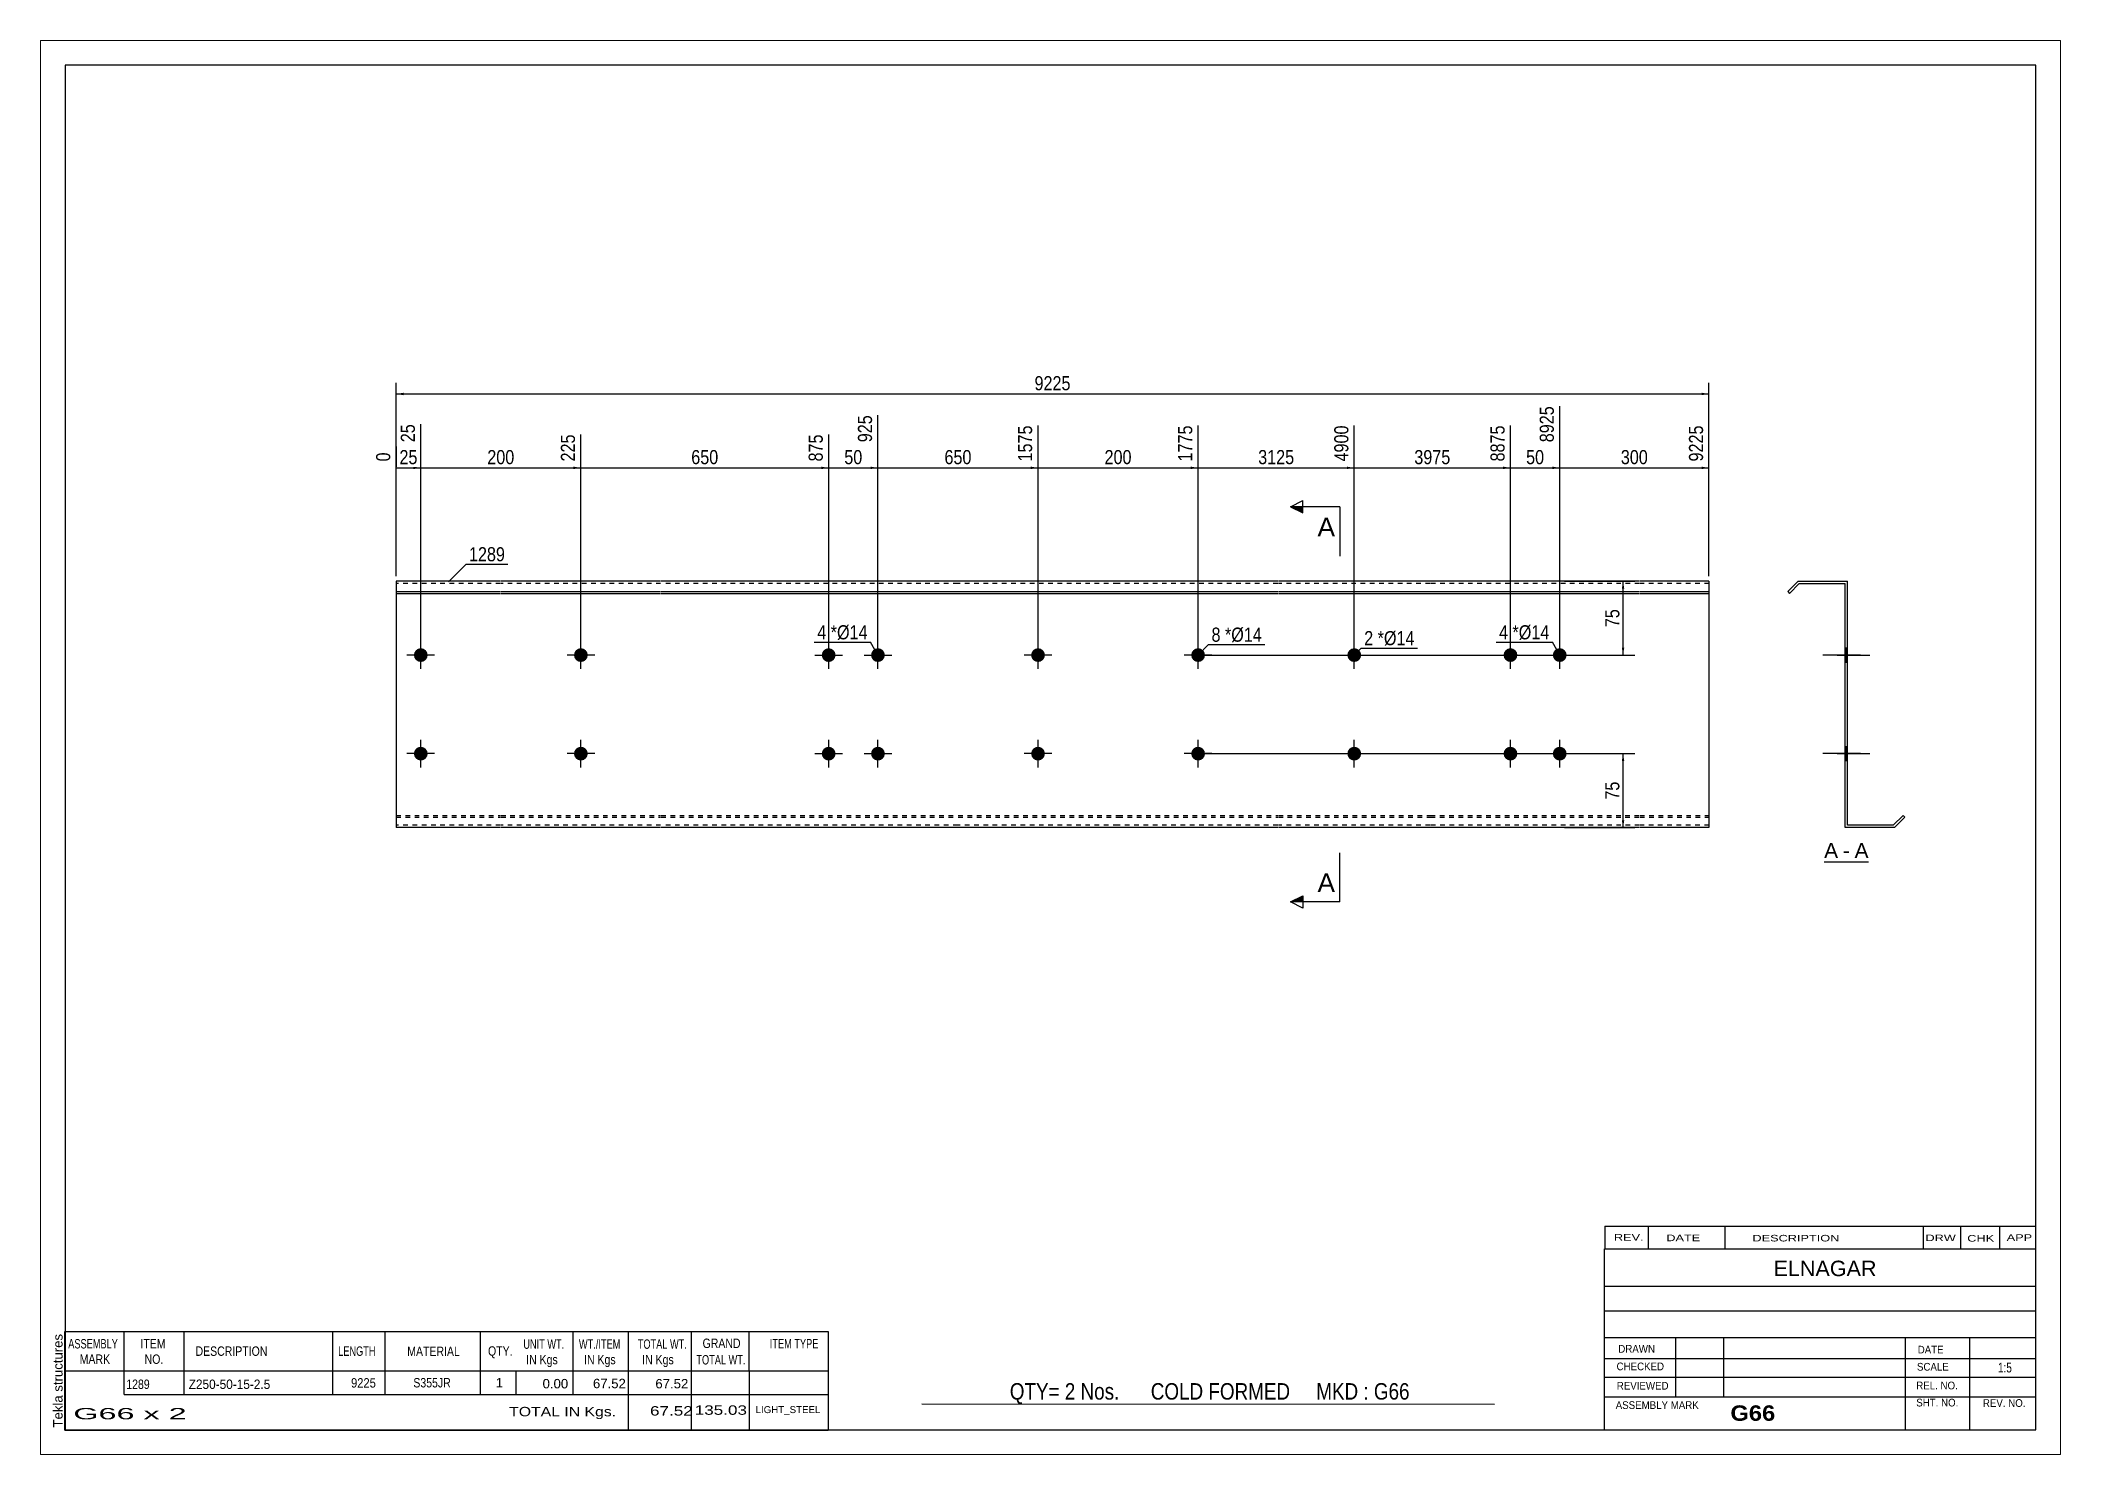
# Paper-space layout 'Layout1' of a CAD drawing. Header units: millimetres. Extents: x 0 to 410, y 0 to 287.
# The model-space entities are those that its viewports show. They can reach past a viewport. Long polylines and large blocks are cut down to what shows.
import ezdxf

# ---------------------------------------------------------------- set-up
doc = ezdxf.new("R2010")
doc.units = ezdxf.units.MM
doc.linetypes.add('DXK_LINE_DOT1', pattern=[1.8814, 0.9407, -0.9407])
doc.layers.add('Viewport layer', color=7, linetype='Continuous', plot=False)
doc.styles.add('Arial', font='ARIAL.TTF', dxfattribs={"height": 0.2})
doc.styles.add('Arial Bold', font='ARIALBD.TTF', dxfattribs={"height": 0.2})
doc.styles.add('Arial Narrow', font='ARIALN.TTF', dxfattribs={"height": 0.2})

# ---------------------------------------------------------------- blocks, each defined once
blk = doc.blocks.new('Unknown-627006496-1613')
at = {"color": 5, "linetype": 'Continuous'}
for p, q in [((332.8, 129.75), (-67.2, 129.75)), ((-67.2, 129.75), (-67.2, -147.25)), ((332.8, -147.25), (332.8, 129.75)), ((-67.2, -147.25), (332.8, -147.25))]:
    blk.add_line(p, q, dxfattribs=at)
at = {"color": 174, "linetype": 'Continuous', "style": 'Arial'}
blk.add_text('Tekla structures', height=1.9102, rotation=90, dxfattribs=at).set_placement((-67.7, -146.75))
blk = doc.blocks.new('Unknown-627006496-12 - 1231')
at = {"color": 7, "linetype": 'Continuous'}
blk.add_line((289.8, -31.95), (298.83, -31.95), dxfattribs=at)
at = {"color": 0, "linetype": 'Continuous'}
blk.add_wipeout([(292.64, -31.2), (292.64, -28), (289.8, -28), (289.8, -31.2)], dxfattribs=at)
blk.add_wipeout([(295.02, -31.2), (295.02, -28), (293.6, -28), (293.6, -31.2)], dxfattribs=at)
at = {"color": 96, "linetype": 'Continuous', "style": 'Arial'}
blk.add_text('A', height=3.06, dxfattribs=at).set_placement((289.8, -31.2))
at = {"color": 0, "linetype": 'Continuous'}
blk.add_wipeout([(298.83, -31.2), (298.83, -28), (295.98, -28), (295.98, -31.2)], dxfattribs=at)
at = {"color": 96, "linetype": 'Continuous', "style": 'Arial'}
for s, p in [('A', (295.98, -31.2)), ('-', (293.6, -31.2))]:
    blk.add_text(s, height=3.06, dxfattribs=at).set_placement(p)
blk = doc.blocks.new('Bolt-627006496-1223 - 1203')
at = {"linetype": 'Continuous'}
for points in [[(3.6, -10, -1), (6.4, -10, -1)], [(161.36, -10, -1), (164.16, -10, -1)]]:
    blk.add_hatch(color=3, dxfattribs=at).paths.add_polyline_path(points)
at = {"color": 3, "linetype": 'Continuous'}
for p, q in [((5, -12.8), (5, -7.2)), ((162.76, -12.8), (162.76, -7.2)), ((7.8, -10), (2.2, -10)), ((165.56, -10), (159.96, -10))]:
    blk.add_line(p, q, dxfattribs=at)
blk = doc.blocks.new('Part-627006496-1218 - 1203')
at = {"color": 2, "linetype": 'Continuous'}
for p, q in [((0, 25), (0, -25)), ((21.19, 25), (0, 25)), ((53.68, 25), (21.29, 25)), ((113.98, 25), (53.78, 25)), ((146.46, 25), (114.08, 25)), ((178.95, 25), (146.56, 25)), ((209.85, 25), (179.05, 25)), ((252.34, 25), (209.95, 25)), ((266.44, 25), (252.44, 25)), ((266.44, 25), (266.44, -25)), ((0, 22.88), (21.19, 22.88)), ((0, 22.53), (21.19, 22.53)), ((21.29, 22.88), (53.68, 22.88)), ((21.29, 22.53), (53.68, 22.53)), ((53.78, 22.88), (113.98, 22.88)), ((53.78, 22.53), (113.98, 22.53)), ((114.08, 22.88), (146.46, 22.88)), ((114.08, 22.53), (146.46, 22.53)), ((146.56, 22.88), (178.95, 22.88)), ((146.56, 22.53), (178.95, 22.53)), ((179.05, 22.88), (209.85, 22.88)), ((179.05, 22.53), (209.85, 22.53)), ((209.95, 22.88), (252.34, 22.88)), ((209.95, 22.53), (252.34, 22.53)), ((252.44, 22.88), (266.44, 22.88)), ((252.44, 22.53), (266.44, 22.53)), ((21.19, -25), (0, -25)), ((53.68, -25), (21.29, -25)), ((113.98, -25), (53.78, -25)), ((146.46, -25), (114.08, -25)), ((178.95, -25), (146.56, -25)), ((209.85, -25), (179.05, -25)), ((252.34, -25), (209.95, -25)), ((266.44, -25), (252.44, -25))]:
    blk.add_line(p, q, dxfattribs=at)
at = {"color": 7, "linetype": 'DXK_LINE_DOT1'}
for p, q in [((21.19, 24.5), (0, 24.5)), ((53.68, 24.5), (21.29, 24.5)), ((113.98, 24.5), (53.78, 24.5)), ((146.46, 24.5), (114.08, 24.5)), ((178.95, 24.5), (146.56, 24.5)), ((209.85, 24.5), (179.05, 24.5)), ((252.34, 24.5), (209.95, 24.5)), ((266.44, 24.5), (252.44, 24.5)), ((0, -22.53), (21.19, -22.53)), ((0, -22.88), (21.19, -22.88)), ((21.19, -24.5), (0, -24.5)), ((21.29, -22.53), (53.68, -22.53)), ((21.29, -22.88), (53.68, -22.88)), ((53.68, -24.5), (21.29, -24.5)), ((53.78, -22.53), (113.98, -22.53)), ((53.78, -22.88), (113.98, -22.88)), ((113.98, -24.5), (53.78, -24.5)), ((114.08, -22.53), (146.46, -22.53)), ((114.08, -22.88), (146.46, -22.88)), ((146.46, -24.5), (114.08, -24.5)), ((146.56, -22.53), (178.95, -22.53)), ((146.56, -22.88), (178.95, -22.88)), ((178.95, -24.5), (146.56, -24.5)), ((179.05, -22.53), (209.85, -22.53)), ((179.05, -22.88), (209.85, -22.88)), ((209.85, -24.5), (179.05, -24.5)), ((209.95, -22.53), (252.34, -22.53)), ((209.95, -22.88), (252.34, -22.88)), ((252.34, -24.5), (209.95, -24.5)), ((252.44, -22.53), (266.44, -22.53)), ((252.44, -22.88), (266.44, -22.88)), ((266.44, -24.5), (252.44, -24.5))]:
    blk.add_line(p, q, dxfattribs=at)
blk = doc.blocks.new('Bolt-627006496-1219 - 1203')
at = {"linetype": 'Continuous'}
for points in [[(86.38, 10, -1), (89.18, 10, -1)], [(96.38, 10, -1), (99.18, 10, -1)], [(86.38, -10, -1), (89.18, -10, -1)], [(96.38, -10, -1), (99.18, -10, -1)]]:
    blk.add_hatch(color=3, dxfattribs=at).paths.add_polyline_path(points)
at = {"color": 3, "linetype": 'Continuous'}
for p, q in [((87.78, 7.2), (87.78, 12.8)), ((97.78, 7.2), (97.78, 12.8)), ((84.98, 10), (90.58, 10)), ((94.98, 10), (100.58, 10)), ((87.78, -12.8), (87.78, -7.2)), ((97.78, -12.8), (97.78, -7.2)), ((84.98, -10), (90.58, -10)), ((94.98, -10), (100.58, -10))]:
    blk.add_line(p, q, dxfattribs=at)
blk = doc.blocks.new('Bolt-627006496-1220 - 1203')
at = {"linetype": 'Continuous'}
for points in [[(36.09, 10, -1), (38.89, 10, -1)], [(128.87, 10, -1), (131.67, 10, -1)]]:
    blk.add_hatch(color=3, dxfattribs=at).paths.add_polyline_path(points)
at = {"color": 3, "linetype": 'Continuous'}
for p, q in [((37.49, 7.2), (37.49, 12.8)), ((130.27, 7.2), (130.27, 12.8)), ((40.29, 10), (34.69, 10)), ((133.07, 10), (127.47, 10))]:
    blk.add_line(p, q, dxfattribs=at)
blk = doc.blocks.new('Bolt-627006496-1221 - 1203')
at = {"linetype": 'Continuous'}
for points in [[(36.09, -10, -1), (38.89, -10, -1)], [(128.87, -10, -1), (131.67, -10, -1)]]:
    blk.add_hatch(color=3, dxfattribs=at).paths.add_polyline_path(points)
at = {"color": 3, "linetype": 'Continuous'}
for p, q in [((37.49, -12.8), (37.49, -7.2)), ((130.27, -12.8), (130.27, -7.2)), ((40.29, -10), (34.69, -10)), ((133.07, -10), (127.47, -10))]:
    blk.add_line(p, q, dxfattribs=at)
blk = doc.blocks.new('Bolt-627006496-1222 - 1203')
at = {"linetype": 'Continuous'}
for points in [[(224.75, 10, -1), (227.55, 10, -1)], [(234.75, 10, -1), (237.55, 10, -1)], [(224.75, -10, -1), (227.55, -10, -1)], [(234.75, -10, -1), (237.55, -10, -1)]]:
    blk.add_hatch(color=3, dxfattribs=at).paths.add_polyline_path(points)
at = {"color": 3, "linetype": 'Continuous'}
for p, q in [((226.15, 7.2), (226.15, 12.8)), ((236.15, 7.2), (236.15, 12.8)), ((223.35, 10), (228.95, 10)), ((233.35, 10), (238.95, 10)), ((226.15, -12.8), (226.15, -7.2)), ((236.15, -12.8), (236.15, -7.2)), ((223.35, -10), (228.95, -10)), ((233.35, -10), (238.95, -10))]:
    blk.add_line(p, q, dxfattribs=at)
blk = doc.blocks.new('Bolt-627006496-1224 - 1203')
at = {"linetype": 'Continuous'}
for points in [[(3.6, 10, -1), (6.4, 10, -1)], [(161.36, 10, -1), (164.16, 10, -1)]]:
    blk.add_hatch(color=3, dxfattribs=at).paths.add_polyline_path(points)
at = {"color": 3, "linetype": 'Continuous'}
for p, q in [((5, 7.2), (5, 12.8)), ((162.76, 7.2), (162.76, 12.8)), ((7.8, 10), (2.2, 10)), ((165.56, 10), (159.96, 10))]:
    blk.add_line(p, q, dxfattribs=at)
blk = doc.blocks.new('Bolt-627006496-1225 - 1203')
at = {"linetype": 'Continuous'}
for points in [[(193.05, 10, -1), (195.85, 10, -1)], [(193.05, -10, -1), (195.85, -10, -1)]]:
    blk.add_hatch(color=3, dxfattribs=at).paths.add_polyline_path(points)
at = {"color": 3, "linetype": 'Continuous'}
for p, q in [((194.45, 7.2), (194.45, 12.8)), ((191.65, 10), (197.25, 10)), ((194.45, -12.8), (194.45, -7.2)), ((191.65, -10), (197.25, -10))]:
    blk.add_line(p, q, dxfattribs=at)
blk = doc.blocks.new('Part-627006496-1233 - 1231')
at = {"color": 2, "linetype": 'Continuous'}
for p, q in [((284.56, 25), (282.44, 22.88)), ((284.56, 25), (294.56, 25)), ((294.56, -24.5), (294.56, 25)), ((282.44, 22.88), (282.79, 22.53)), ((282.79, 22.53), (284.77, 24.5)), ((284.77, 24.5), (294.06, 24.5)), ((294.06, -25), (294.06, 24.5)), ((303.85, -24.5), (294.56, -24.5)), ((303.85, -24.5), (305.83, -22.53)), ((306.18, -22.88), (304.06, -25)), ((305.83, -22.53), (306.18, -22.88)), ((304.06, -25), (294.06, -25))]:
    blk.add_line(p, q, dxfattribs=at)
blk = doc.blocks.new('Bolt-627006496-1234 - 1231')
at = {"linetype": 'Continuous'}
for points in [[(294.06, 11.4), (294.06, 8.6), (294.56, 8.6), (294.56, 11.4)], [(294.06, 11.4), (294.06, 8.6), (294.56, 8.6), (294.56, 11.4)], [(294.06, -8.6), (294.06, -11.4), (294.56, -11.4), (294.56, -8.6)], [(294.06, -8.6), (294.06, -11.4), (294.56, -11.4), (294.56, -8.6)]]:
    blk.add_hatch(color=3, dxfattribs=at).paths.add_polyline_path(points)
at = {"color": 3, "linetype": 'Continuous'}
for p, q in [((297.16, 10), (289.56, 10)), ((297.16, 10), (289.56, 10)), ((294.56, 11.4), (294.06, 11.4)), ((294.56, 11.4), (294.06, 11.4)), ((294.56, 8.6), (294.06, 8.6)), ((294.56, 8.6), (294.06, 8.6)), ((297.16, -10), (289.56, -10)), ((297.16, -10), (289.56, -10)), ((294.56, -8.6), (294.06, -8.6)), ((294.56, -8.6), (294.06, -8.6)), ((294.56, -11.4), (294.06, -11.4)), ((294.56, -11.4), (294.06, -11.4))]:
    blk.add_line(p, q, dxfattribs=at)
blk = doc.blocks.new('Bolt-627006496-1235 - 1231')
at = {"linetype": 'Continuous'}
blk.add_hatch(color=3, dxfattribs=at).paths.add_polyline_path([(294.06, 11.4), (294.06, 8.6), (294.56, 8.6), (294.56, 11.4)])
blk.add_hatch(color=3, dxfattribs=at).paths.add_polyline_path([(294.06, 11.4), (294.06, 8.6), (294.56, 8.6), (294.56, 11.4)])
at = {"color": 3, "linetype": 'Continuous'}
for p, q in [((292.46, 10), (299.06, 10)), ((292.46, 10), (299.06, 10)), ((294.06, 11.4), (294.56, 11.4)), ((294.06, 11.4), (294.56, 11.4)), ((294.06, 8.6), (294.56, 8.6)), ((294.06, 8.6), (294.56, 8.6))]:
    blk.add_line(p, q, dxfattribs=at)
blk = doc.blocks.new('Bolt-627006496-1236 - 1231')
at = {"linetype": 'Continuous'}
blk.add_hatch(color=3, dxfattribs=at).paths.add_polyline_path([(294.06, -8.6), (294.06, -11.4), (294.56, -11.4), (294.56, -8.6)])
blk.add_hatch(color=3, dxfattribs=at).paths.add_polyline_path([(294.06, -8.6), (294.06, -11.4), (294.56, -11.4), (294.56, -8.6)])
at = {"color": 3, "linetype": 'Continuous'}
for p, q in [((292.46, -10), (299.06, -10)), ((292.46, -10), (299.06, -10)), ((294.06, -8.6), (294.56, -8.6)), ((294.06, -8.6), (294.56, -8.6)), ((294.06, -11.4), (294.56, -11.4)), ((294.06, -11.4), (294.56, -11.4))]:
    blk.add_line(p, q, dxfattribs=at)
blk = doc.blocks.new('Bolt-627006496-1237 - 1231')
at = {"linetype": 'Continuous'}
for points in [[(294.06, 11.4), (294.06, 8.6), (294.56, 8.6), (294.56, 11.4)], [(294.06, 11.4), (294.06, 8.6), (294.56, 8.6), (294.56, 11.4)], [(294.06, -8.6), (294.06, -11.4), (294.56, -11.4), (294.56, -8.6)], [(294.06, -8.6), (294.06, -11.4), (294.56, -11.4), (294.56, -8.6)]]:
    blk.add_hatch(color=3, dxfattribs=at).paths.add_polyline_path(points)
at = {"color": 3, "linetype": 'Continuous'}
for p, q in [((297.16, 10), (289.56, 10)), ((297.16, 10), (289.56, 10)), ((294.56, 11.4), (294.06, 11.4)), ((294.56, 11.4), (294.06, 11.4)), ((294.56, 8.6), (294.06, 8.6)), ((294.56, 8.6), (294.06, 8.6)), ((297.16, -10), (289.56, -10)), ((297.16, -10), (289.56, -10)), ((294.56, -8.6), (294.06, -8.6)), ((294.56, -8.6), (294.06, -8.6)), ((294.56, -11.4), (294.06, -11.4)), ((294.56, -11.4), (294.06, -11.4))]:
    blk.add_line(p, q, dxfattribs=at)
blk = doc.blocks.new('Bolt-627006496-1238 - 1231')
at = {"linetype": 'Continuous'}
blk.add_hatch(color=3, dxfattribs=at).paths.add_polyline_path([(294.06, -8.6), (294.06, -11.4), (294.56, -11.4), (294.56, -8.6)])
blk.add_hatch(color=3, dxfattribs=at).paths.add_polyline_path([(294.06, -8.6), (294.06, -11.4), (294.56, -11.4), (294.56, -8.6)])
at = {"color": 3, "linetype": 'Continuous'}
for p, q in [((292.46, -10), (299.06, -10)), ((292.46, -10), (299.06, -10)), ((294.06, -8.6), (294.56, -8.6)), ((294.06, -8.6), (294.56, -8.6)), ((294.06, -11.4), (294.56, -11.4)), ((294.06, -11.4), (294.56, -11.4))]:
    blk.add_line(p, q, dxfattribs=at)
blk = doc.blocks.new('Bolt-627006496-1239 - 1231')
at = {"linetype": 'Continuous'}
blk.add_hatch(color=3, dxfattribs=at).paths.add_polyline_path([(294.06, 11.4), (294.06, 8.6), (294.56, 8.6), (294.56, 11.4)])
blk.add_hatch(color=3, dxfattribs=at).paths.add_polyline_path([(294.06, 11.4), (294.06, 8.6), (294.56, 8.6), (294.56, 11.4)])
at = {"color": 3, "linetype": 'Continuous'}
for p, q in [((292.46, 10), (299.06, 10)), ((292.46, 10), (299.06, 10)), ((294.06, 11.4), (294.56, 11.4)), ((294.06, 11.4), (294.56, 11.4)), ((294.06, 8.6), (294.56, 8.6)), ((294.06, 8.6), (294.56, 8.6))]:
    blk.add_line(p, q, dxfattribs=at)
blk = doc.blocks.new('Bolt-627006496-1240 - 1231')
at = {"linetype": 'Continuous'}
for points in [[(294.06, 11.4), (294.06, 8.6), (294.56, 8.6), (294.56, 11.4)], [(294.06, -8.6), (294.06, -11.4), (294.56, -11.4), (294.56, -8.6)]]:
    blk.add_hatch(color=3, dxfattribs=at).paths.add_polyline_path(points)
at = {"color": 3, "linetype": 'Continuous'}
for p, q in [((294.56, 10), (290.06, 10)), ((294.56, 11.4), (294.06, 11.4)), ((294.56, 8.6), (294.06, 8.6)), ((294.56, -10), (290.06, -10)), ((294.56, -8.6), (294.06, -8.6)), ((294.56, -11.4), (294.06, -11.4))]:
    blk.add_line(p, q, dxfattribs=at)
blk = doc.blocks.new('StraightDimension-627006496-1262 - 1203')
at = {"linetype": 'Continuous'}
blk.add_hatch(color=7, dxfattribs=at).paths.add_polyline_path([(3.5, 48.25), (5, 48), (3.5, 47.75)])
at = {"color": 7, "linetype": 'Continuous'}
for p, q in [((5, 11), (5, 56.86)), ((0, 26), (0, 51.13)), ((0, 48), (5, 48))]:
    blk.add_line(p, q, dxfattribs=at)
at = {"color": 0}
blk.add_wipeout([(4.93, 48.15), (4.93, 52.35), (0.07, 52.35), (0.07, 48.15)], dxfattribs=at)
at = {"color": 0, "linetype": 'Continuous'}
blk.add_wipeout([(4.4, 57.46), (0.2, 57.46), (0.2, 52.6), (4.4, 52.6)], dxfattribs=at)
blk.add_wipeout([(-0.6, 51.73), (-4.8, 51.73), (-4.8, 48.7), (-0.6, 48.7)], dxfattribs=at)
at = {"color": 3, "linetype": 'Continuous', "style": 'Arial Narrow'}
for s, height, p in [('25', 2.863, (3.8, 53.2)), ('0', 2.86, (-1.2, 49.3))]:
    blk.add_text(s, height=height, rotation=90.0002, dxfattribs=at).set_placement(p)
at = {"color": 3, "style": 'Arial Narrow'}
blk.add_text('25', height=2.863, dxfattribs=at).set_placement((0.67, 48.75))
blk = doc.blocks.new('StraightDimension-627006496-1310 - 1203')
at = {"linetype": 'Continuous'}
for points in [[(248.75, -11.5), (249, -10), (249.25, -11.5)], [(249.25, -23.5), (249, -25), (248.75, -23.5)]]:
    blk.add_hatch(color=7, dxfattribs=at).paths.add_polyline_path(points)
at = {"color": 7, "linetype": 'Continuous'}
for p, q in [((163.76, -10), (251.4, -10)), ((249, -25), (249, -10)), ((237.15, -25), (251.4, -25))]:
    blk.add_line(p, q, dxfattribs=at)
at = {"color": 0}
blk.add_wipeout([(248.85, -15.07), (244.65, -15.07), (244.65, -19.93), (248.85, -19.93)], dxfattribs=at)
at = {"color": 3, "style": 'Arial Narrow'}
blk.add_text('75', height=2.863, rotation=90.0002, dxfattribs=at).set_placement((248.25, -19.33))
blk = doc.blocks.new('StraightDimension-627006496-1253 - 1203')
at = {"linetype": 'Continuous'}
blk.add_hatch(color=7, dxfattribs=at).paths.add_polyline_path([(264.94, 48.25), (266.44, 48), (264.94, 47.75)])
at = {"color": 7, "linetype": 'Continuous'}
for p, q in [((236.15, 11), (236.15, 60.51)), ((266.44, 26), (266.44, 56.61)), ((236.15, 48), (266.44, 48))]:
    blk.add_line(p, q, dxfattribs=at)
at = {"color": 0, "linetype": 'Continuous'}
blk.add_wipeout([(265.84, 57.21), (261.64, 57.21), (261.64, 48.7), (265.84, 48.7)], dxfattribs=at)
at = {"color": 0}
blk.add_wipeout([(254.63, 48.15), (254.63, 52.35), (247.95, 52.35), (247.95, 48.15)], dxfattribs=at)
at = {"color": 3, "linetype": 'Continuous', "style": 'Arial Narrow'}
blk.add_text('9225', height=2.863, rotation=90.0002, dxfattribs=at).set_placement((265.24, 49.3))
at = {"color": 3, "style": 'Arial Narrow'}
blk.add_text('300', height=2.863, dxfattribs=at).set_placement((248.55, 48.75))
blk = doc.blocks.new('StraightDimension-627006496-1254 - 1203')
at = {"linetype": 'Continuous'}
blk.add_hatch(color=7, dxfattribs=at).paths.add_polyline_path([(234.65, 48.25), (236.15, 48), (234.65, 47.75)])
at = {"color": 7, "linetype": 'Continuous'}
for p, q in [((236.15, 11), (236.15, 60.51)), ((226.15, 11), (226.15, 56.61)), ((226.15, 48), (236.15, 48))]:
    blk.add_line(p, q, dxfattribs=at)
at = {"color": 0}
blk.add_wipeout([(233.57, 48.15), (233.57, 52.35), (228.72, 52.35), (228.72, 48.15)], dxfattribs=at)
at = {"color": 0, "linetype": 'Continuous'}
blk.add_wipeout([(235.55, 61.11), (231.35, 61.11), (231.35, 52.6), (235.55, 52.6)], dxfattribs=at)
at = {"color": 3, "linetype": 'Continuous', "style": 'Arial Narrow'}
blk.add_text('8925', height=2.863, rotation=90.0002, dxfattribs=at).set_placement((234.95, 53.2))
at = {"color": 3, "style": 'Arial Narrow'}
blk.add_text('50', height=2.863, dxfattribs=at).set_placement((229.32, 48.75))
blk = doc.blocks.new('StraightDimension-627006496-1255 - 1203')
at = {"linetype": 'Continuous'}
blk.add_hatch(color=7, dxfattribs=at).paths.add_polyline_path([(224.65, 48.25), (226.15, 48), (224.65, 47.75)])
at = {"color": 7, "linetype": 'Continuous'}
for p, q in [((194.45, 11), (194.45, 56.61)), ((226.15, 11), (226.15, 56.61)), ((194.45, 48), (226.15, 48))]:
    blk.add_line(p, q, dxfattribs=at)
at = {"color": 0, "linetype": 'Continuous'}
blk.add_wipeout([(225.55, 57.21), (221.35, 57.21), (221.35, 48.7), (225.55, 48.7)], dxfattribs=at)
at = {"color": 0}
blk.add_wipeout([(214.55, 48.15), (214.55, 52.35), (206.04, 52.35), (206.04, 48.15)], dxfattribs=at)
at = {"color": 3, "linetype": 'Continuous', "style": 'Arial Narrow'}
blk.add_text('8875', height=2.863, rotation=90.0002, dxfattribs=at).set_placement((224.95, 49.3))
at = {"color": 3, "style": 'Arial Narrow'}
blk.add_text('3975', height=2.863, dxfattribs=at).set_placement((206.64, 48.75))
blk = doc.blocks.new('StraightDimension-627006496-1256 - 1203')
at = {"linetype": 'Continuous'}
blk.add_hatch(color=7, dxfattribs=at).paths.add_polyline_path([(192.95, 48.25), (194.45, 48), (192.95, 47.75)])
at = {"color": 7, "linetype": 'Continuous'}
for p, q in [((162.76, 11), (162.76, 56.61)), ((194.45, 11), (194.45, 56.61)), ((162.76, 48), (194.45, 48))]:
    blk.add_line(p, q, dxfattribs=at)
at = {"color": 0, "linetype": 'Continuous'}
blk.add_wipeout([(193.85, 57.21), (189.65, 57.21), (189.65, 48.7), (193.85, 48.7)], dxfattribs=at)
at = {"color": 0}
blk.add_wipeout([(182.86, 48.15), (182.86, 52.35), (174.35, 52.35), (174.35, 48.15)], dxfattribs=at)
at = {"color": 3, "linetype": 'Continuous', "style": 'Arial Narrow'}
blk.add_text('4900', height=2.863, rotation=90.0002, dxfattribs=at).set_placement((193.25, 49.3))
at = {"color": 3, "style": 'Arial Narrow'}
blk.add_text('3125', height=2.863, dxfattribs=at).set_placement((174.95, 48.75))
blk = doc.blocks.new('StraightDimension-627006496-1257 - 1203')
at = {"linetype": 'Continuous'}
blk.add_hatch(color=7, dxfattribs=at).paths.add_polyline_path([(161.26, 48.25), (162.76, 48), (161.26, 47.75)])
at = {"color": 7, "linetype": 'Continuous'}
for p, q in [((130.27, 11), (130.27, 56.61)), ((162.76, 11), (162.76, 56.61)), ((130.27, 48), (162.76, 48))]:
    blk.add_line(p, q, dxfattribs=at)
at = {"color": 0, "linetype": 'Continuous'}
blk.add_wipeout([(162.16, 57.21), (157.96, 57.21), (157.96, 48.7), (162.16, 48.7)], dxfattribs=at)
at = {"color": 0}
blk.add_wipeout([(149.86, 48.15), (149.86, 52.35), (143.17, 52.35), (143.17, 48.15)], dxfattribs=at)
at = {"color": 3, "linetype": 'Continuous', "style": 'Arial Narrow'}
blk.add_text('1775', height=2.863, rotation=90.0002, dxfattribs=at).set_placement((161.56, 49.3))
at = {"color": 3, "style": 'Arial Narrow'}
blk.add_text('200', height=2.863, dxfattribs=at).set_placement((143.77, 48.75))
blk = doc.blocks.new('StraightDimension-627006496-1258 - 1203')
at = {"linetype": 'Continuous'}
blk.add_hatch(color=7, dxfattribs=at).paths.add_polyline_path([(128.77, 48.25), (130.27, 48), (128.77, 47.75)])
at = {"color": 7, "linetype": 'Continuous'}
for p, q in [((97.78, 11), (97.78, 58.68)), ((130.27, 11), (130.27, 56.61)), ((97.78, 48), (130.27, 48))]:
    blk.add_line(p, q, dxfattribs=at)
at = {"color": 0, "linetype": 'Continuous'}
blk.add_wipeout([(129.67, 57.21), (125.47, 57.21), (125.47, 48.7), (129.67, 48.7)], dxfattribs=at)
at = {"color": 0}
blk.add_wipeout([(117.37, 48.15), (117.37, 52.35), (110.68, 52.35), (110.68, 48.15)], dxfattribs=at)
at = {"color": 3, "linetype": 'Continuous', "style": 'Arial Narrow'}
blk.add_text('1575', height=2.863, rotation=90.0002, dxfattribs=at).set_placement((129.07, 49.3))
at = {"color": 3, "style": 'Arial Narrow'}
blk.add_text('650', height=2.863, dxfattribs=at).set_placement((111.28, 48.75))
blk = doc.blocks.new('StraightDimension-627006496-1259 - 1203')
at = {"linetype": 'Continuous'}
blk.add_hatch(color=7, dxfattribs=at).paths.add_polyline_path([(96.28, 48.25), (97.78, 48), (96.28, 47.75)])
at = {"color": 7, "linetype": 'Continuous'}
for p, q in [((97.78, 11), (97.78, 58.68)), ((87.78, 11), (87.78, 54.78)), ((87.78, 48), (97.78, 48))]:
    blk.add_line(p, q, dxfattribs=at)
at = {"color": 0}
blk.add_wipeout([(95.21, 48.15), (95.21, 52.35), (90.35, 52.35), (90.35, 48.15)], dxfattribs=at)
at = {"color": 0, "linetype": 'Continuous'}
blk.add_wipeout([(97.18, 59.28), (92.98, 59.28), (92.98, 52.6), (97.18, 52.6)], dxfattribs=at)
at = {"color": 3, "linetype": 'Continuous', "style": 'Arial Narrow'}
blk.add_text('925', height=2.863, rotation=90.0002, dxfattribs=at).set_placement((96.58, 53.2))
at = {"color": 3, "style": 'Arial Narrow'}
blk.add_text('50', height=2.863, dxfattribs=at).set_placement((90.95, 48.75))
blk = doc.blocks.new('StraightDimension-627006496-1260 - 1203')
at = {"linetype": 'Continuous'}
blk.add_hatch(color=7, dxfattribs=at).paths.add_polyline_path([(86.28, 48.25), (87.78, 48), (86.28, 47.75)])
at = {"color": 7, "linetype": 'Continuous'}
for p, q in [((37.49, 11), (37.49, 54.78)), ((87.78, 11), (87.78, 54.78)), ((37.49, 48), (87.78, 48))]:
    blk.add_line(p, q, dxfattribs=at)
at = {"color": 0, "linetype": 'Continuous'}
blk.add_wipeout([(87.18, 55.38), (82.98, 55.38), (82.98, 48.7), (87.18, 48.7)], dxfattribs=at)
at = {"color": 0}
blk.add_wipeout([(65.98, 48.15), (65.98, 52.35), (59.29, 52.35), (59.29, 48.15)], dxfattribs=at)
at = {"color": 3, "linetype": 'Continuous', "style": 'Arial Narrow'}
blk.add_text('875', height=2.863, rotation=90.0002, dxfattribs=at).set_placement((86.58, 49.3))
at = {"color": 3, "style": 'Arial Narrow'}
blk.add_text('650', height=2.863, dxfattribs=at).set_placement((59.89, 48.75))
blk = doc.blocks.new('StraightDimension-627006496-1261 - 1203')
at = {"linetype": 'Continuous'}
blk.add_hatch(color=7, dxfattribs=at).paths.add_polyline_path([(35.99, 48.25), (37.49, 48), (35.99, 47.75)])
at = {"color": 7, "linetype": 'Continuous'}
for p, q in [((5, 11), (5, 56.86)), ((37.49, 11), (37.49, 54.78)), ((5, 48), (37.49, 48))]:
    blk.add_line(p, q, dxfattribs=at)
at = {"color": 0, "linetype": 'Continuous'}
blk.add_wipeout([(36.89, 55.38), (32.69, 55.38), (32.69, 48.7), (36.89, 48.7)], dxfattribs=at)
at = {"color": 0}
blk.add_wipeout([(24.59, 48.15), (24.59, 52.35), (17.9, 52.35), (17.9, 48.15)], dxfattribs=at)
at = {"color": 3, "linetype": 'Continuous', "style": 'Arial Narrow'}
blk.add_text('225', height=2.863, rotation=90.0002, dxfattribs=at).set_placement((36.29, 49.3))
at = {"color": 3, "style": 'Arial Narrow'}
blk.add_text('200', height=2.863, dxfattribs=at).set_placement((18.5, 48.75))
blk = doc.blocks.new('StraightDimension-627006496-1302 - 1203')
at = {"linetype": 'Continuous'}
for points in [[(248.75, 23.5), (249, 25), (249.25, 23.5)], [(249.25, 11.5), (249, 10), (248.75, 11.5)]]:
    blk.add_hatch(color=7, dxfattribs=at).paths.add_polyline_path(points)
at = {"color": 7, "linetype": 'Continuous'}
for p, q in [((237.15, 25), (251.4, 25)), ((249, 10), (249, 25)), ((163.76, 10), (251.4, 10))]:
    blk.add_line(p, q, dxfattribs=at)
at = {"color": 0}
blk.add_wipeout([(248.85, 19.93), (244.65, 19.93), (244.65, 15.07), (248.85, 15.07)], dxfattribs=at)
at = {"color": 3, "style": 'Arial Narrow'}
blk.add_text('75', height=2.863, rotation=90.0002, dxfattribs=at).set_placement((248.25, 15.67))
blk = doc.blocks.new('StraightDimension-627006496-1317 - 1203')
at = {"linetype": 'Continuous'}
for points in [[(1.5, 62.75), (0, 63), (1.5, 63.25)], [(264.94, 63.25), (266.44, 63), (264.94, 62.75)]]:
    blk.add_hatch(color=7, dxfattribs=at).paths.add_polyline_path(points)
at = {"color": 7, "linetype": 'Continuous'}
for p, q in [((0, 26), (0, 65.25)), ((0, 63), (266.44, 63)), ((266.44, 26), (266.44, 65.25))]:
    blk.add_line(p, q, dxfattribs=at)
at = {"color": 0}
blk.add_wipeout([(137.48, 63.15), (137.48, 67.35), (128.96, 67.35), (128.96, 63.15)], dxfattribs=at)
at = {"color": 3, "style": 'Arial Narrow'}
blk.add_text('9225', height=2.863, dxfattribs=at).set_placement((129.56, 63.75))
blk = doc.blocks.new('CBS_BOM-627006496-1637')
at = {"color": 7, "linetype": 'Continuous'}
for p, q in [((-67.23, -135.28), (-67.23, -127.28)), ((-67.23, -127.28), (87.69, -127.28)), ((-55.23, -135.28), (-55.23, -127.28)), ((-43.04, -135.28), (-43.04, -127.28)), ((-12.88, -135.28), (-12.88, -127.28)), ((-2.2, -135.28), (-2.2, -127.28)), ((17.12, -135.28), (17.12, -127.28)), ((35.92, -135.28), (35.92, -127.28)), ((47.13, -135.28), (47.13, -127.28)), ((59.92, -135.28), (59.92, -127.28)), ((71.67, -135.28), (71.67, -127.28)), ((87.69, -127.29), (87.69, -135.27)), ((-67.23, -135.28), (87.69, -135.28)), ((-67.23, -140.08), (-67.23, -135.28)), ((-55.23, -140.08), (-55.23, -135.28)), ((-43.04, -140.08), (-43.04, -135.28)), ((-12.88, -140.08), (-12.88, -135.28)), ((-2.2, -140.08), (-2.2, -135.28)), ((17.12, -140.08), (17.12, -135.28)), ((24.38, -140.08), (24.38, -135.28)), ((35.92, -140.08), (35.92, -135.28)), ((47.13, -140.08), (47.13, -135.28)), ((59.92, -140.08), (59.92, -135.28)), ((71.69, -140.08), (71.69, -135.28)), ((87.69, -135.28), (87.69, -140.08)), ((-67.23, -147.28), (-67.23, -140.1)), ((-55.23, -140.08), (87.69, -140.08)), ((47.13, -147.28), (47.13, -140.1)), ((59.92, -147.28), (59.92, -140.1)), ((71.73, -147.28), (71.73, -140.1)), ((87.69, -140.08), (87.69, -147.28)), ((-67.23, -147.28), (87.69, -147.28))]:
    blk.add_line(p, q, dxfattribs=at)
at = {"color": 3, "linetype": 'Continuous', "style": 'Arial'}
for s, height, width, p in [('ASSEMBLY', 1.91, 0.7, (-66.55, -130.71)), ('ITEM', 1.91, 0.8, (-51.9, -130.71)), ('DESCRIPTION', 1.9102, 0.8, (-40.72, -132.21)), ('LENGTH', 1.91, 0.7, (-11.77, -132.21)), ('MATERIAL', 1.91, 0.8, (2.25, -132.26)), ('QTY.', 1.91, 0.8, (18.64, -132.18)), ('UNIT WT.', 1.91, 0.7, (25.81, -130.78)), ('WT./ITEM', 1.91, 0.7, (37.1, -130.78)), ('TOTAL WT.', 1.91, 0.7, (49.04, -130.78)), ('GRAND', 1.91, 0.8, (62.19, -130.62)), ('ITEM TYPE', 1.91, 0.7, (75.83, -130.7)), ('MARK', 1.91, 0.8, (-64.23, -133.84)), ('NO.', 1.91, 0.8, (-51.05, -133.84)), ('IN Kgs', 1.91, 0.8, (26.39, -133.92)), ('IN Kgs', 1.91, 0.8, (38.14, -133.92)), ('IN Kgs', 1.91, 0.8, (49.93, -133.92)), ('TOTAL WT.', 1.91, 0.7, (60.93, -133.96))]:
    blk.add_text(s, height=height, dxfattribs=dict(at, width=width)).set_placement(p)
at = {"color": 7, "linetype": 'Continuous', "style": 'Arial'}
for s, height, width, p in [('1289', 1.91, 0.8, (-54.77, -138.93)), ('Z250-50-15-2.5', 1.9102, 0.9, (-42.1, -138.93)), ('9225', 1.91, 0.85, (-9.16, -138.65)), ('S355JR', 1.91, 0.8, (3.49, -138.62))]:
    blk.add_text(s, height=height, dxfattribs=dict(at, width=width)).set_placement(p)
for s, p in [('1', (20.21, -138.62)), ('0.00', (29.72, -138.81)), ('67.52', (39.94, -138.78)), ('67.52', (52.61, -138.81))]:
    blk.add_text(s, height=1.91, dxfattribs=at).set_placement(p)
at = {"color": 6, "linetype": 'Continuous', "style": 'Arial'}
for s, height, width, p in [('G66 x 2', 2.292, 2.05, (-65.51, -145.09)), ('TOTAL IN Kgs.', 1.9102, 1.2, (22.93, -144.48)), ('67.52', 1.91, 1.3, (51.52, -144.33)), ('135.03', 1.91, 1.3, (60.59, -144.17))]:
    blk.add_text(s, height=height, dxfattribs=dict(at, width=width)).set_placement(p)
blk.add_text('LIGHT_STEEL', height=1.4135, dxfattribs=at).set_placement((72.94, -143.83))
blk = doc.blocks.new('CBS_CALLOFF-627006496-1638')
at = {"color": 7, "linetype": 'Continuous'}
blk.add_line((106.68, -141.98), (222.91, -142), dxfattribs=at)
at = {"color": 3, "linetype": 'Continuous', "style": 'Arial Narrow'}
blk.add_text('QTY= 2 Nos.      COLD FORMED     MKD : G66', height=3.3405, dxfattribs=at).set_placement((124.54, -141.09))
blk = doc.blocks.new('CBS_NAME_BLOG-627006496-1639')
at = {"color": 7, "linetype": 'Continuous'}
for p, q in [((245.21, -110.5), (332.73, -110.5)), ((245.21, -147.21), (245.21, -110.5)), ((245.21, -118.04), (332.73, -118.04)), ((245.28, -123.09), (332.8, -123.09)), ((245.21, -128.46), (332.73, -128.46)), ((259.73, -140.57), (259.73, -128.47)), ((269.42, -140.54), (269.42, -128.47)), ((306.33, -147.21), (306.33, -128.48)), ((319.38, -147.21), (319.38, -128.47)), ((245.22, -132.76), (332.8, -132.74)), ((245.21, -136.51), (332.73, -136.51)), ((245.21, -140.55), (332.73, -140.55)), ((245.21, -147.25), (332.8, -147.25))]:
    blk.add_line(p, q, dxfattribs=at)
at = {"color": 3, "linetype": 'Continuous', "style": 'Arial'}
blk.add_text('ELNAGAR', height=3.133, dxfattribs=at).set_placement((279.53, -116.03))
at = {"color": 3, "linetype": 'Continuous'}
for s, height, style, width, p in [('DRAWN', 1.566, 'Arial', 0.9, (248.04, -131.57)), ('DATE', 1.566, 'Arial', 0.9, (308.8, -131.73)), ('CHECKED', 1.566, 'Arial', 0.9, (247.69, -135.14)), ('SCALE', 1.566, 'Arial', 0.9, (308.65, -135.21)), ('1:5', 1.957, 'Arial Narrow', 0.9, (325.1, -135.57)), ('REVIEWED', 1.566, 'Arial', 0.9, (247.73, -139.06)), ('REL. NO.', 1.566, 'Arial', 0.9, (308.51, -139.01)), ('ASSEMBLY MARK', 1.5663, 'Arial', 0.9, (247.51, -142.99)), ('G66', 3.131, 'Arial Bold', 1.1, (270.79, -145.39)), ('SHT. NO.', 1.566, 'Arial', 0.9, (308.51, -142.48)), ('REV. NO.', 1.566, 'Arial', 0.9, (322.03, -142.57))]:
    blk.add_text(s, height=height, dxfattribs=dict(at, style=style, width=width)).set_placement(p)
blk = doc.blocks.new('CBS_REVISION-627006496-1640')
at = {"color": 7, "linetype": 'Continuous'}
for p, q in [((245.29, -105.87), (332.79, -105.87)), ((245.29, -105.87), (245.29, -110.5)), ((254.09, -105.87), (254.09, -110.5)), ((269.68, -105.87), (269.68, -110.44)), ((309.94, -105.87), (309.94, -110.5)), ((317.48, -105.87), (317.48, -110.5)), ((325.43, -105.87), (325.43, -110.5)), ((245.29, -110.5), (332.79, -110.5))]:
    blk.add_line(p, q, dxfattribs=at)
at = {"color": 7, "style": 'Arial Narrow', "width": 1.7}
for s, height, p in [('REV.', 1.326, (247.15, -108.82)), ('DATE', 1.326, (257.78, -108.94)), ('DESCRIPTION', 1.3257, (275.26, -108.99)), ('DRW', 1.326, (310.37, -108.93)), ('CHK', 1.326, (318.86, -109.02)), ('APP', 1.326, (326.86, -108.87))]:
    blk.add_text(s, height=height, dxfattribs=at).set_placement(p)
blk = doc.blocks.new('SectionMark-627006496-1251 - 1203')
at = {"linetype": 'Continuous'}
for points in [[(184.04, 40.1), (184.04, 38.85), (181.54, 40.1)], [(184.04, -38.85), (184.04, -40.1), (181.54, -40.1)]]:
    blk.add_hatch(color=30, dxfattribs=at).paths.add_polyline_path(points)
at = {"color": 30, "linetype": 'Continuous'}
for p, q in [((181.54, 40.1), (184.04, 41.35)), ((184.04, 38.85), (184.04, 41.35)), ((181.54, 40.1), (184.04, 38.85)), ((181.54, -40.1), (184.04, -38.85)), ((184.04, -41.35), (181.54, -40.1)), ((184.04, -38.85), (184.04, -41.35))]:
    blk.add_line(p, q, dxfattribs=at)
at = {"color": 0, "linetype": 'Continuous'}
for points in [[(190.54, 34.1), (190.54, 38.1), (186.99, 38.1), (186.99, 34.1)], [(190.54, -38.1), (190.54, -34.1), (186.99, -34.1), (186.99, -38.1)]]:
    blk.add_wipeout(points, dxfattribs=at)
at = {"color": 30, "linetype": 'Continuous'}
for p, q in [((191.54, 40.1), (181.54, 40.1)), ((191.54, 40.1), (191.54, 30.1)), ((191.54, -40.1), (191.54, -30.1)), ((191.54, -40.1), (181.54, -40.1))]:
    blk.add_line(p, q, dxfattribs=at)
at = {"color": 96, "linetype": 'Continuous', "style": 'Arial'}
for p in [(186.99, 34.1), (186.99, -38.1)]:
    blk.add_text('A', height=3.82, dxfattribs=at).set_placement(p)
blk = doc.blocks.new('Mark-627006496-1320 - 1203')
at = {"color": 0}
blk.add_wipeout([(22.09, 29.04), (22.09, 32.04), (14.78, 32.04), (14.78, 29.04)], dxfattribs=at)
blk.add_wipeout([(22.09, 29.04), (22.09, 32.04), (14.78, 32.04), (14.78, 29.04)], dxfattribs=at)
at = {"color": 7, "linetype": 'Continuous'}
for p, q in [((10.65, 24.9), (14.18, 28.44)), ((14.18, 28.44), (22.69, 28.44))]:
    blk.add_line(p, q, dxfattribs=at)
at = {"color": 3, "style": 'Arial Narrow'}
blk.add_text('1289', height=2.863, dxfattribs=at).set_placement((14.78, 29.04))
blk = doc.blocks.new('MarkSet-627006496-1333 - 1203')
at = {"color": 0}
blk.add_wipeout([(167.31, 12.72), (167.31, 15.72), (165.48, 15.72), (165.48, 12.72)], dxfattribs=at)
blk.add_wipeout([(167.31, 12.72), (167.31, 15.72), (165.48, 15.72), (165.48, 12.72)], dxfattribs=at)
at = {"color": 7, "linetype": 'Continuous'}
blk.add_line((162.76, 10), (164.88, 12.12), dxfattribs=at)
at = {"color": 0}
blk.add_wipeout([(169.48, 12.72), (169.48, 15.72), (168.21, 15.72), (168.21, 12.72)], dxfattribs=at)
blk.add_wipeout([(169.48, 12.72), (169.48, 15.72), (168.21, 15.72), (168.21, 12.72)], dxfattribs=at)
at = {"color": 3, "style": 'Arial Narrow'}
blk.add_text('8', height=2.86, dxfattribs=at).set_placement((165.48, 12.72))
at = {"color": 0}
blk.add_wipeout([(175.7, 12.72), (175.7, 15.72), (169.48, 15.72), (169.48, 12.72)], dxfattribs=at)
blk.add_wipeout([(175.7, 12.72), (175.7, 15.72), (169.48, 15.72), (169.48, 12.72)], dxfattribs=at)
at = {"color": 7, "linetype": 'Continuous'}
blk.add_line((164.88, 12.12), (176.3, 12.12), dxfattribs=at)
at = {"color": 3, "style": 'Arial Narrow'}
for s, height, p in [('*', 2.86, (168.21, 12.72)), ('Ø14', 2.863, (169.48, 12.72))]:
    blk.add_text(s, height=height, dxfattribs=at).set_placement(p)
blk = doc.blocks.new('Mark-627006496-1338 - 1203')
at = {"color": 0}
blk.add_wipeout([(87.29, 13.2), (87.29, 16.2), (85.46, 16.2), (85.46, 13.2)], dxfattribs=at)
blk.add_wipeout([(87.29, 13.2), (87.29, 16.2), (85.46, 16.2), (85.46, 13.2)], dxfattribs=at)
blk.add_wipeout([(89.47, 13.2), (89.47, 16.2), (88.19, 16.2), (88.19, 13.2)], dxfattribs=at)
blk.add_wipeout([(89.47, 13.2), (89.47, 16.2), (88.19, 16.2), (88.19, 13.2)], dxfattribs=at)
at = {"color": 3, "style": 'Arial Narrow'}
blk.add_text('4', height=2.86, dxfattribs=at).set_placement((85.46, 13.2))
at = {"color": 0}
blk.add_wipeout([(95.68, 13.2), (95.68, 16.2), (89.47, 16.2), (89.47, 13.2)], dxfattribs=at)
blk.add_wipeout([(95.68, 13.2), (95.68, 16.2), (89.47, 16.2), (89.47, 13.2)], dxfattribs=at)
at = {"color": 7, "linetype": 'Continuous'}
for p in [(84.86, 12.6), (97.78, 10)]:
    blk.add_line(p, (96.28, 12.6), dxfattribs=at)
at = {"color": 3, "style": 'Arial Narrow'}
for s, height, p in [('*', 2.86, (88.19, 13.2)), ('Ø14', 2.863, (89.47, 13.2))]:
    blk.add_text(s, height=height, dxfattribs=at).set_placement(p)
blk = doc.blocks.new('Mark-627006496-1339 - 1203')
at = {"color": 0}
blk.add_wipeout([(225.65, 13.2), (225.65, 16.2), (223.83, 16.2), (223.83, 13.2)], dxfattribs=at)
blk.add_wipeout([(225.65, 13.2), (225.65, 16.2), (223.83, 16.2), (223.83, 13.2)], dxfattribs=at)
blk.add_wipeout([(227.83, 13.2), (227.83, 16.2), (226.55, 16.2), (226.55, 13.2)], dxfattribs=at)
blk.add_wipeout([(227.83, 13.2), (227.83, 16.2), (226.55, 16.2), (226.55, 13.2)], dxfattribs=at)
at = {"color": 3, "style": 'Arial Narrow'}
blk.add_text('4', height=2.86, dxfattribs=at).set_placement((223.83, 13.2))
at = {"color": 0}
blk.add_wipeout([(234.05, 13.2), (234.05, 16.2), (227.83, 16.2), (227.83, 13.2)], dxfattribs=at)
blk.add_wipeout([(234.05, 13.2), (234.05, 16.2), (227.83, 16.2), (227.83, 13.2)], dxfattribs=at)
at = {"color": 7, "linetype": 'Continuous'}
for p in [(223.23, 12.6), (236.15, 10)]:
    blk.add_line(p, (234.65, 12.6), dxfattribs=at)
at = {"color": 3, "style": 'Arial Narrow'}
for s, height, p in [('*', 2.86, (226.55, 13.2)), ('Ø14', 2.863, (227.83, 13.2))]:
    blk.add_text(s, height=height, dxfattribs=at).set_placement(p)
blk = doc.blocks.new('Mark-627006496-1340 - 1203')
at = {"color": 0}
blk.add_wipeout([(198.29, 12.01), (198.29, 15.01), (196.47, 15.01), (196.47, 12.01)], dxfattribs=at)
blk.add_wipeout([(198.29, 12.01), (198.29, 15.01), (196.47, 15.01), (196.47, 12.01)], dxfattribs=at)
at = {"color": 7, "linetype": 'Continuous'}
blk.add_line((194.45, 10), (195.87, 11.41), dxfattribs=at)
at = {"color": 0}
blk.add_wipeout([(200.47, 12.01), (200.47, 15.01), (199.19, 15.01), (199.19, 12.01)], dxfattribs=at)
blk.add_wipeout([(200.47, 12.01), (200.47, 15.01), (199.19, 15.01), (199.19, 12.01)], dxfattribs=at)
at = {"color": 3, "style": 'Arial Narrow'}
blk.add_text('2', height=2.86, dxfattribs=at).set_placement((196.47, 12.01))
at = {"color": 0}
blk.add_wipeout([(206.68, 12.01), (206.68, 15.01), (200.47, 15.01), (200.47, 12.01)], dxfattribs=at)
blk.add_wipeout([(206.68, 12.01), (206.68, 15.01), (200.47, 15.01), (200.47, 12.01)], dxfattribs=at)
at = {"color": 7, "linetype": 'Continuous'}
blk.add_line((195.87, 11.41), (207.28, 11.41), dxfattribs=at)
at = {"color": 3, "style": 'Arial Narrow'}
for s, height, p in [('*', 2.86, (199.19, 12.01)), ('Ø14', 2.863, (200.47, 12.01))]:
    blk.add_text(s, height=height, dxfattribs=at).set_placement(p)

msp = doc.modelspace()

# ---------------------------------------------------------------- block references
for name in ['Unknown-627006496-1613', 'Part-627006496-1218 - 1203', 'Part-627006496-1233 - 1231', 'Bolt-627006496-1224 - 1203', 'Bolt-627006496-1220 - 1203', 'Bolt-627006496-1219 - 1203', 'Bolt-627006496-1225 - 1203', 'Bolt-627006496-1222 - 1203', 'Bolt-627006496-1234 - 1231', 'Bolt-627006496-1237 - 1231', 'Bolt-627006496-1240 - 1231', 'Bolt-627006496-1235 - 1231', 'Bolt-627006496-1239 - 1231', 'Bolt-627006496-1223 - 1203', 'Bolt-627006496-1221 - 1203', 'Bolt-627006496-1236 - 1231', 'Bolt-627006496-1238 - 1231', 'CBS_REVISION-627006496-1640', 'CBS_NAME_BLOG-627006496-1639', 'CBS_BOM-627006496-1637', 'CBS_CALLOFF-627006496-1638']:
    msp.add_blockref(name, (0, 0))

# ---------------------------------------------------------------- next in the draw order: block references
for name in ['StraightDimension-627006496-1262 - 1203', 'StraightDimension-627006496-1253 - 1203', 'StraightDimension-627006496-1310 - 1203', 'Unknown-627006496-12 - 1231']:
    msp.add_blockref(name, (0, 0))

# ---------------------------------------------------------------- next in the draw order: block references
msp.add_blockref('StraightDimension-627006496-1254 - 1203', (0, 0))

# ---------------------------------------------------------------- next in the draw order: block references
msp.add_blockref('StraightDimension-627006496-1255 - 1203', (0, 0))

# ---------------------------------------------------------------- next in the draw order: block references
msp.add_blockref('StraightDimension-627006496-1256 - 1203', (0, 0))

# ---------------------------------------------------------------- next in the draw order: block references
msp.add_blockref('StraightDimension-627006496-1257 - 1203', (0, 0))

# ---------------------------------------------------------------- next in the draw order: block references
for name in ['StraightDimension-627006496-1258 - 1203', 'StraightDimension-627006496-1302 - 1203']:
    msp.add_blockref(name, (0, 0))

# ---------------------------------------------------------------- next in the draw order: block references
for name in ['StraightDimension-627006496-1259 - 1203', 'MarkSet-627006496-1333 - 1203', 'Mark-627006496-1340 - 1203', 'Mark-627006496-1339 - 1203']:
    msp.add_blockref(name, (0, 0))

# ---------------------------------------------------------------- next in the draw order: block references
msp.add_blockref('StraightDimension-627006496-1260 - 1203', (0, 0))

# ---------------------------------------------------------------- next in the draw order: block references
for name in ['StraightDimension-627006496-1261 - 1203', 'Mark-627006496-1338 - 1203']:
    msp.add_blockref(name, (0, 0))

# ---------------------------------------------------------------- next in the draw order: block references
msp.add_blockref('StraightDimension-627006496-1317 - 1203', (0, 0))

# ---------------------------------------------------------------- next in the draw order: block references
for name in ['SectionMark-627006496-1251 - 1203', 'Mark-627006496-1320 - 1203']:
    msp.add_blockref(name, (0, 0))

psp = doc.layouts.get("Layout1")

# ---------------------------------------------------------------- viewports
at = {"layer": 'Viewport layer', "view_target_point": (132.8, -8.75)}
psp.add_viewport(center=(205, 143.5), size=(410, 287), view_center_point=(0, 0), view_height=287, dxfattribs=at)

doc.saveas('drawing.dxf')
